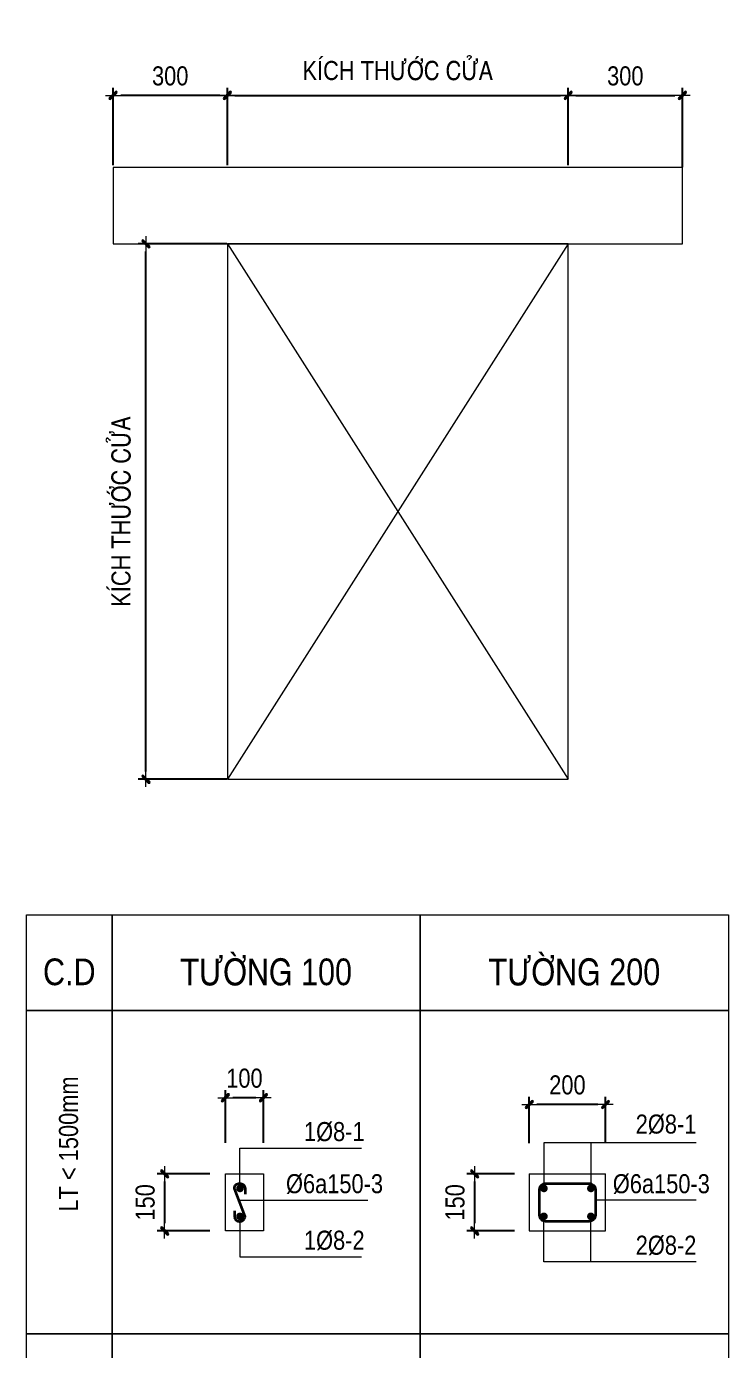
# Model space of a CAD drawing. Header units: millimetres. Extents: x -25197 to 555828, y -17247 to 174153.
# Drawn here: x 526956 to 536170, y 99670 to 117053 of the extents above; entities that cross this region are included whole.
import ezdxf
from ezdxf.enums import TextEntityAlignment as Align

# ---------------------------------------------------------------- set-up
doc = ezdxf.new("R2010")
doc.units = ezdxf.units.MM
doc.header["$LTSCALE"] = 250
for name, color, linetype, lineweight in [('CDAI', 8, 'Continuous', 35), ('CTHEP', 2, 'Continuous', 50), ('DBAO', 3, 'Continuous', 13), ('DGIONG', 4, 'Continuous', 15), ('KTH', 154, 'Continuous', 15), ('STICK', 1, 'Continuous', 15)]:
    doc.layers.add(name, color=color, linetype=linetype, lineweight=lineweight)
doc.layers.add('TEXT', color=21, linetype='Continuous')
doc.styles.add('TTP-HelCon', font='VHELVCN_0.TTF')
doc.dimstyles.new('TTP-20', dxfattribs={"dimscale": 100, "dimtxt": 2.5, "dimasz": 1, "dimexe": 1, "dimexo": 0.0625, "dimgap": 0.09, "dimtad": 0, "dimtoh": 1, "dimdec": 4, "dimlfac": 0.2, "dimrnd": 1, "dimdsep": 46, "dimtxsty": 'TTP-HelCon', "dimblk": 'Stick', "dimcen": 0.09, "dimdle": 1.5, "dimclrd": 256, "dimclre": 256, "dimclrt": 7, "dimadec": 0, "dimazin": 0, "dimtfac": 1, "dimtdec": 4, "dimtix": 1, "dimtmove": 0, "dimatfit": 3, "dimfxl": 1, "dimtvp": 1, "dimtolj": 1, "dimtzin": 0, "dimarcsym": 0})

# ---------------------------------------------------------------- blocks, each defined once
blk = doc.blocks.new('Stick')
at = {"layer": 'STICK'}
h = blk.add_hatch(color=256, dxfattribs=at)
edge = h.paths.add_edge_path()
edge.add_line((0.3, 0.5), (-0.5, -0.3))
edge.add_arc((-0.4, -0.4), 0.141, 135, 315)
edge.add_line((-0.3, -0.5), (0.5, 0.3))
edge.add_arc((0.4, 0.4), 0.141, 315, 495)
blk.add_line((1, 0), (-1, 0), dxfattribs=at)
blk.add_lwpolyline([(0.3, 0.5), (-0.5, -0.3, 1), (-0.3, -0.5), (0.5, 0.3, 1), (0.3, 0.5, 1)], format="xyb", dxfattribs=at)
blk = doc.blocks.new('*D2094')
at = {"layer": 'Defpoints', "color": 0, "transparency": 16777216}
for p in [(529369, 101990), (528769, 101240), (529369, 101240)]:
    blk.add_point(p, dxfattribs=at)
at = {"layer": 'KTH', "lineweight": -2, "transparency": 16777216}
for p, q in [((529363, 101990), (528669, 101990)), ((528769, 101890), (528769, 101340)), ((529363, 101240), (528669, 101240))]:
    blk.add_line(p, q, dxfattribs=at)
at = {"layer": 'KTH', "lineweight": -2, "transparency": 16777216, "xscale": 100, "yscale": 100, "zscale": 100}
for p, rotation in [((528769, 101990), 90), ((528769, 101240), 270)]:
    blk.add_blockref('Stick', p, dxfattribs=dict(at, rotation=rotation))
at = {"layer": 'KTH', "color": 7, "transparency": 16777216, "insert": (528514, 101615), "char_height": 250, "attachment_point": 5, "rotation": 90, "style": 'TTP-HelCon'}
blk.add_mtext('\\A1;150', dxfattribs=at)
blk = doc.blocks.new('*D2095')
at = {"layer": 'Defpoints', "color": 0, "transparency": 16777216}
for p in [(529566, 102988), (529566, 102388), (530066, 102388)]:
    blk.add_point(p, dxfattribs=at)
at = {"layer": 'KTH', "lineweight": -2, "transparency": 16777216}
for p, q in [((529566, 102395), (529566, 103088)), ((530066, 102395), (530066, 103088)), ((529966, 102988), (529666, 102988))]:
    blk.add_line(p, q, dxfattribs=at)
at = {"layer": 'KTH', "lineweight": -2, "transparency": 16777216, "xscale": 100, "yscale": 100, "zscale": 100, "rotation": 180}
blk.add_blockref('Stick', (529566, 102988), dxfattribs=at)
at = {"layer": 'KTH', "lineweight": -2, "transparency": 16777216, "xscale": 100, "yscale": 100, "zscale": 100}
blk.add_blockref('Stick', (530066, 102988), dxfattribs=at)
at = {"layer": 'KTH', "color": 7, "transparency": 16777216, "insert": (529816, 103244), "char_height": 250, "attachment_point": 5, "style": 'TTP-HelCon'}
blk.add_mtext('\\A1;100', dxfattribs=at)
blk = doc.blocks.new('*D2096')
at = {"layer": 'Defpoints', "color": 0, "transparency": 16777216}
for p in [(533555, 102900), (533555, 102384), (534555, 102384)]:
    blk.add_point(p, dxfattribs=at)
at = {"layer": 'KTH', "lineweight": -2, "transparency": 16777216}
for p, q in [((533555, 102391), (533555, 103000)), ((534555, 102391), (534555, 103000)), ((534455, 102900), (533655, 102900))]:
    blk.add_line(p, q, dxfattribs=at)
at = {"layer": 'KTH', "lineweight": -2, "transparency": 16777216, "xscale": 100, "yscale": 100, "zscale": 100, "rotation": 180}
blk.add_blockref('Stick', (533555, 102900), dxfattribs=at)
at = {"layer": 'KTH', "lineweight": -2, "transparency": 16777216, "xscale": 100, "yscale": 100, "zscale": 100}
blk.add_blockref('Stick', (534555, 102900), dxfattribs=at)
at = {"layer": 'KTH', "color": 7, "transparency": 16777216, "insert": (534055, 103156), "char_height": 250, "attachment_point": 5, "style": 'TTP-HelCon'}
blk.add_mtext('\\A1;200', dxfattribs=at)
blk = doc.blocks.new('*D2097')
at = {"layer": 'Defpoints', "color": 0, "transparency": 16777216}
for p in [(533367, 101990), (532837, 101240), (533367, 101240)]:
    blk.add_point(p, dxfattribs=at)
at = {"layer": 'KTH', "lineweight": -2, "transparency": 16777216}
for p, q in [((533361, 101990), (532737, 101990)), ((532837, 101890), (532837, 101340)), ((533361, 101240), (532737, 101240))]:
    blk.add_line(p, q, dxfattribs=at)
at = {"layer": 'KTH', "lineweight": -2, "transparency": 16777216, "xscale": 100, "yscale": 100, "zscale": 100}
for p, rotation in [((532837, 101990), 90), ((532837, 101240), 270)]:
    blk.add_blockref('Stick', p, dxfattribs=dict(at, rotation=rotation))
at = {"layer": 'KTH', "color": 7, "transparency": 16777216, "insert": (532581, 101615), "char_height": 250, "attachment_point": 5, "rotation": 90, "style": 'TTP-HelCon'}
blk.add_mtext('\\A1;150', dxfattribs=at)
blk = doc.blocks.new('*D2072')
at = {"layer": 'Defpoints', "color": 0, "transparency": 16777216}
for p in [(528092, 116148), (528092, 115227), (529592, 115227)]:
    blk.add_point(p, dxfattribs=at)
at = {"layer": 'KTH', "lineweight": -2, "transparency": 16777216}
for p, q in [((528092, 115233), (528092, 116248)), ((529492, 116148), (528192, 116148)), ((529592, 115233), (529592, 116248))]:
    blk.add_line(p, q, dxfattribs=at)
at = {"layer": 'KTH', "lineweight": -2, "transparency": 16777216, "xscale": 100, "yscale": 100, "zscale": 100, "rotation": 180}
blk.add_blockref('Stick', (528092, 116148), dxfattribs=at)
at = {"layer": 'KTH', "lineweight": -2, "transparency": 16777216, "xscale": 100, "yscale": 100, "zscale": 100}
blk.add_blockref('Stick', (529592, 116148), dxfattribs=at)
at = {"layer": 'KTH', "color": 7, "transparency": 16777216, "insert": (528842, 116403), "char_height": 250, "attachment_point": 5, "style": 'TTP-HelCon'}
blk.add_mtext('\\A1;300', dxfattribs=at)
blk = doc.blocks.new('*D2073')
at = {"layer": 'Defpoints', "color": 0, "transparency": 16777216}
for p in [(535565, 116148), (534065, 115227), (535565, 115200)]:
    blk.add_point(p, dxfattribs=at)
at = {"layer": 'KTH', "lineweight": -2, "transparency": 16777216}
for p, q in [((534065, 115233), (534065, 116248)), ((534165, 116148), (535465, 116148)), ((535565, 115206), (535565, 116248))]:
    blk.add_line(p, q, dxfattribs=at)
at = {"layer": 'KTH', "lineweight": -2, "transparency": 16777216, "xscale": 100, "yscale": 100, "zscale": 100, "rotation": 180}
blk.add_blockref('Stick', (534065, 116148), dxfattribs=at)
at = {"layer": 'KTH', "lineweight": -2, "transparency": 16777216, "xscale": 100, "yscale": 100, "zscale": 100}
blk.add_blockref('Stick', (535565, 116148), dxfattribs=at)
at = {"layer": 'KTH', "color": 7, "transparency": 16777216, "insert": (534815, 116403), "char_height": 250, "attachment_point": 5, "style": 'TTP-HelCon'}
blk.add_mtext('\\A1;300', dxfattribs=at)
blk = doc.blocks.new('*D2074')
at = {"layer": 'Defpoints', "color": 0, "transparency": 16777216}
for p in [(534065, 116148), (529592, 115227), (534065, 115233)]:
    blk.add_point(p, dxfattribs=at)
at = {"layer": 'KTH', "lineweight": -2, "transparency": 16777216}
for p, q in [((529592, 115233), (529592, 116248)), ((529692, 116148), (533965, 116148)), ((534065, 115240), (534065, 116248))]:
    blk.add_line(p, q, dxfattribs=at)
at = {"layer": 'KTH', "lineweight": -2, "transparency": 16777216, "xscale": 100, "yscale": 100, "zscale": 100, "rotation": 180}
blk.add_blockref('Stick', (529592, 116148), dxfattribs=at)
at = {"layer": 'KTH', "lineweight": -2, "transparency": 16777216, "xscale": 100, "yscale": 100, "zscale": 100}
blk.add_blockref('Stick', (534065, 116148), dxfattribs=at)
at = {"layer": 'KTH', "color": 7, "transparency": 16777216, "insert": (531829, 116472), "char_height": 250, "attachment_point": 5, "style": 'TTP-HelCon'}
blk.add_mtext('\\A1;KÍCH THÖÔÙC CÖÛA', dxfattribs=at)
blk = doc.blocks.new('*D2075')
at = {"layer": 'Defpoints', "color": 0, "transparency": 16777216}
for p in [(528523, 114200), (529592, 114200), (529592, 107171)]:
    blk.add_point(p, dxfattribs=at)
at = {"layer": 'KTH', "lineweight": -2, "transparency": 16777216}
for p, q in [((529586, 114200), (528423, 114200)), ((528523, 107271), (528523, 114100)), ((529586, 107171), (528423, 107171))]:
    blk.add_line(p, q, dxfattribs=at)
at = {"layer": 'KTH', "lineweight": -2, "transparency": 16777216, "xscale": 100, "yscale": 100, "zscale": 100}
for p, rotation in [((528523, 114200), 90), ((528523, 107171), 270)]:
    blk.add_blockref('Stick', p, dxfattribs=dict(at, rotation=rotation))
at = {"layer": 'KTH', "color": 7, "transparency": 16777216, "insert": (528199, 110686), "char_height": 250, "attachment_point": 5, "rotation": 90, "style": 'TTP-HelCon'}
blk.add_mtext('\\A1;{\\fVNI-Helve-Condense|b0|i0|c0|p2;\\C7;KÍCH THÖÔÙC CÖÛA}', dxfattribs=at)

msp = doc.modelspace()

# ---------------------------------------------------------------- linework, layer by layer
at = {"layer": 'CDAI', "ltscale": 5}
msp.add_lwpolyline([(529684.18971, 101504.9432), (529684.18971, 101431.60987, 0.4142135624), (529750.85638, 101364.9432), (529757.52304, 101364.9432, 0.4142135624), (529824.18971, 101431.60987), (529684.18971, 101798.27653, -0.4142135624), (529750.85638, 101864.9432), (529757.52304, 101864.9432, -0.4142135624), (529824.18971, 101798.27653), (529824.18971, 101724.9432)], format="xyb", dxfattribs=at)
at = {"layer": 'CDAI'}
msp.add_lwpolyline([(533769.62457, 101864.9432), (534342.18596, 101864.9432, -0.4142135624), (534422.18596, 101784.9432), (534422.18596, 101444.9432, -0.4142135624), (534342.18596, 101364.9432), (533769.62457, 101364.9432, -0.4142135624), (533689.62457, 101444.9432), (533689.62457, 101784.9432, -0.4142135624)], format="xyb", close=True, dxfattribs=at)
at = {"layer": 'CTHEP', "const_width": 50}
for points in [[(529757.52304, 101823.27653, 1), (529757.52304, 101773.27653, 1)], [(533721.54583, 101798.27653, 1), (533771.54583, 101798.27653, 1)], [(534338.2125, 101798.27653, 1), (534388.2125, 101798.27653, 1)], [(529757.52304, 101456.60987, 1), (529757.52304, 101406.60987, 1)], [(533721.54583, 101431.60987, -1), (533771.54583, 101431.60987, -1)], [(534338.2125, 101431.60987, -1), (534388.2125, 101431.60987, -1)]]:
    msp.add_lwpolyline(points, format="xyb", close=True, dxfattribs=at)
at = {"layer": 'DBAO'}
for p, q in [((529565.85638, 101989.9432), (530065.85638, 101989.9432)), ((529565.85638, 101239.9432), (529565.85638, 101989.9432)), ((530065.85638, 101989.9432), (530065.85638, 101239.9432)), ((533554.87917, 101989.9432), (533554.87917, 101239.9432)), ((533554.87917, 101989.9432), (534554.87917, 101989.9432)), ((534554.87917, 101239.9432), (534554.87917, 101989.9432)), ((530065.85638, 101239.9432), (529565.85638, 101239.9432)), ((533554.87917, 101239.9432), (534554.87917, 101239.9432))]:
    msp.add_line(p, q, dxfattribs=at)
for points in [[(528092.42462, 114200.18767), (535565.42462, 114200.18767), (535565.42462, 115200.18767), (528092.42462, 115200.18767)], [(529592.42462, 107171.18767), (534065.42462, 107171.18767), (534065.42462, 114200.18767), (529592.42462, 114200.18767)], [(526955.53855, 105391.82434), (528079.32489, 105391.82434), (528079.32489, 104134.10732), (526955.53855, 104134.10732)], [(528079.32489, 105391.82434), (532124.47026, 105391.82434), (532124.47026, 104134.10732), (528079.32489, 104134.10732)], [(532124.47026, 105391.82434), (536169.61563, 105391.82434), (536169.61563, 104134.10732), (532124.47026, 104134.10732)], [(528079.32489, 104134.10732), (528079.32489, 99890.19292), (526955.53855, 99890.19292), (526955.53855, 104134.10732)], [(532124.47026, 104134.10732), (532124.47026, 99890.19292), (528079.32489, 99890.19292), (528079.32489, 104134.10732)], [(536169.61563, 104134.10732), (536169.61563, 99890.19292), (532124.47026, 99890.19292), (532124.47026, 104134.10732)], [(528079.32489, 99890.19292), (528079.32489, 95646.27852), (526955.53855, 95646.27852), (526955.53855, 99890.19292)], [(532124.47026, 99890.19292), (532124.47026, 95646.27852), (528079.32489, 95646.27852), (528079.32489, 99890.19292)], [(536169.61563, 99890.19292), (536169.61563, 95646.27852), (532124.47026, 95646.27852), (532124.47026, 99890.19292)]]:
    msp.add_lwpolyline(points, close=True, dxfattribs=at)
at = {"layer": 'DGIONG'}
for p, q in [((534065.42462, 114200.18767), (529592.42462, 107171.18767)), ((529592.42462, 114200.18767), (534065.42462, 107171.18767)), ((533746.54583, 102398.27653), (533746.54583, 101798.27653)), ((535746.42622, 102398.27653), (533746.54583, 102398.27653)), ((534363.2125, 102398.27653), (534363.2125, 101798.27653)), ((529757.52304, 102327.98172), (531351.13198, 102327.98172)), ((529757.52304, 101828.27653), (529757.52304, 102327.98172)), ((529743.13497, 101643.89609), (531433.62264, 101643.89609)), ((535746.42622, 101643.89609), (534422.18596, 101643.89609)), ((529757.52304, 101401.60987), (529757.52304, 100901.90469)), ((533746.54583, 100832.43902), (533746.54583, 101431.60987)), ((534363.2125, 100832.43902), (534363.2125, 101431.60987)), ((529757.52304, 100901.90469), (531351.13198, 100901.90469)), ((535746.42622, 100832.43902), (533746.54583, 100832.43902))]:
    msp.add_line(p, q, dxfattribs=at)

# ---------------------------------------------------------------- texts
at = {"layer": 'TEXT', "style": 'TTP-HelCon'}
for s, p in [('C.D', (527517.43172, 104466.74625)), ('TÖÔØNG 100', (530101.89757, 104466.74625)), ('TÖÔØNG 200', (534147.04294, 104466.74625))]:
    msp.add_text(s, height=350, dxfattribs=at).set_placement(p, align=Align.CENTER)
msp.add_text('LT < 1500mm', height=250, rotation=90, dxfattribs=at).set_placement((527631.95442, 102381.09076), align=Align.CENTER)
for s, p in [('2Þ8-1', (534951.68457, 102518.27653)), ('1Þ8-1', (530597.13136, 102419.49076)), ('Þ6a150-3', (530361.62202, 101735.40513)), ('Þ6a150-3', (534651.11076, 101735.10669)), ('1Þ8-2', (530597.13136, 100993.41373)), ('2Þ8-2', (534951.68457, 100927.89493))]:
    msp.add_text(s, height=250, dxfattribs=at).set_placement(p)

# ---------------------------------------------------------------- dimensions: what is measured, and where the dimension line sits
at = {"layer": 'KTH'}
dim = msp.add_linear_dim(base=(534065.42462, 116147.72278), p1=(529592.42462, 115227.08023), p2=(534065.42462, 115233.33023), text='KÍCH THÖÔÙC CÖÛA', dimstyle='TTP-20', dxfattribs=at)
dim.commit()
dim.dimension.update_dxf_attribs({"geometry": '*D2074', "text_midpoint": (531828.92462, 116471.72278)})
for base, p1, p2, picture, middle in [((528092.42462, 116147.72278), (529592.42462, 115227.08023), (528092.42462, 115227.08023), '*D2072', (528842.42462, 116403.05612)), ((535565.42462, 116147.72278), (534065.42462, 115227.08023), (535565.42462, 115200.18767), '*D2073', (534815.42462, 116403.05612)), ((529565.85638, 102988.44103), (530065.85638, 102388.44103), (529565.85638, 102388.44103), '*D2095', (529815.85638, 103243.77436)), ((533554.87917, 102900.32142), (534554.87917, 102384.31164), (533554.87917, 102384.31164), '*D2096', (534054.87917, 103155.65476))]:
    dim = msp.add_linear_dim(base=base, p1=p1, p2=p2, dimstyle='TTP-20', dxfattribs=at)
    dim.commit()
    dim.dimension.update_dxf_attribs({"geometry": picture, "text_midpoint": middle})
dim = msp.add_linear_dim(base=(528522.51989, 114200.18767), p1=(529592.42462, 107171.18767), p2=(529592.42462, 114200.18767), angle=90, text='{\\fVNI-Helve-Condense|b0|i0|c0|p2;\\C7;KÍCH THÖÔÙC CÖÛA}', dimstyle='TTP-20', dxfattribs=at)
dim.commit()
dim.dimension.update_dxf_attribs({"geometry": '*D2075', "text_midpoint": (528198.51989, 110685.68767)})
for base, p1, p2, picture, middle in [((528769.39856, 101239.9432), (529369.39856, 101989.9432), (529369.39856, 101239.9432), '*D2094', (528514.06523, 101614.9432)), ((532836.56895, 101239.9432), (533367.4527, 101989.9432), (533367.4527, 101239.9432), '*D2097', (532581.23562, 101614.9432))]:
    dim = msp.add_linear_dim(base=base, p1=p1, p2=p2, angle=90, dimstyle='TTP-20', dxfattribs=at)
    dim.commit()
    dim.dimension.update_dxf_attribs({"geometry": picture, "text_midpoint": middle})

doc.saveas('drawing.dxf')
